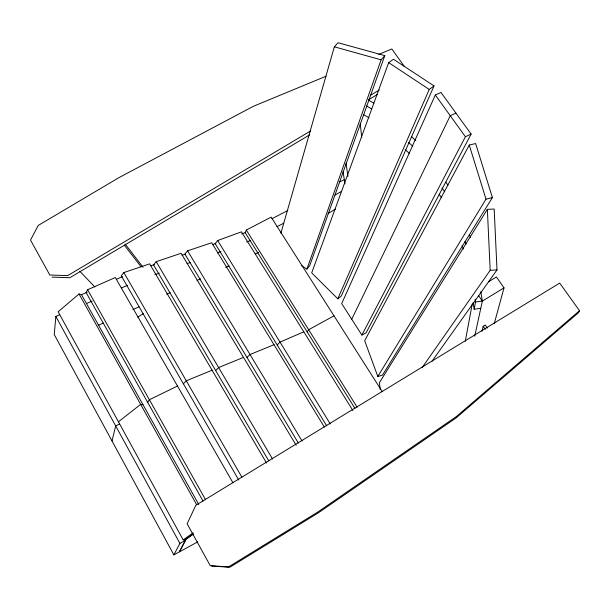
<?xml version="1.0" encoding="UTF-8"?>
<svg xmlns="http://www.w3.org/2000/svg" width="610" height="610" viewBox="0 0 610 610"><rect width="100%" height="100%" fill="white"/><g stroke="black" fill="none" stroke-linecap="round" stroke-linejoin="round"><path stroke-width="0.91" d="M59.749 314.653L55.853 316.468L54.259 334.57L173.865 554.894L179.317 551.859L185.539 540.3L179.904 543.426L173.865 554.894M465.285 341.303L472.216 304.07M480.787 308.325L474.153 309.209L475.571 301.981L475.106 299.182M474.755 336.163L482.35 301.065L480.81 291.786M481.984 331.283L483.181 326.258L485.255 324.993L487.352 328.05M112.019 440.969L115.686 425.933L119.644 423.92M494.237 323.651L504.02 287.874L496.41 276.971L488.412 281.835M280.897 233.203L334.349 46.81L338.07 42.746L384.811 55.632L309.689 265.693L306.899 269.094L301.386 265.602M306.899 269.094L381.113 59.841L384.811 55.632M388.7 62.632L311.695 272.876L337.795 298.786L341.333 295.949L434.023 85.926L393.473 59.246L388.7 62.632L429.234 89.449L434.023 85.926M241.636 233.943L245.189 232.639L246.303 230.046L271.16 217.129L382.295 391.719M337.795 298.786L429.234 89.449M435.319 94.985L341.691 303.589L361.875 335.05L366.038 332.907L471.118 134.093L441.007 92.461L435.319 94.985L465.407 136.731L361.875 335.05M351.734 319.236L450.256 115.709L455.952 113.124M232.883 482.67L115.336 277.527L87.604 289.719L86.155 292.625L203.008 501.039M469.258 145.035L364.681 340.7L377.811 376.477L382.462 375.15L492.384 197.579L475.655 143.548L469.258 145.035L485.987 199.165L377.811 376.477M579.5 310.696L456.478 416.493L317.734 512.095L228.567 566.911L210.252 565.676L187.133 523.792L195.825 505.286L559.698 283.086L579.5 310.696L578.41 312.716L456.196 417.835L318.382 512.812L229.81 567.254L211.617 566.034M307.226 332.008L308.652 329.713L333.998 315.835M431.971 361.295L497.005 269.917L494.184 209.047L487.352 209.36L379.351 382.76L380.243 389.348M147.658 402.31L149.397 399.733L177.502 386.016M422.135 367.609L490.188 270.306L487.352 209.36M266.509 462.975L149.663 263.871L123.86 272.548L121.253 275.781L238.731 480.001M352.908 410.553L241.468 231.846L217.663 240.531L215.139 243.642L326.731 425.856M296.17 445.277L181.117 253.287L156.206 261.667L153.545 264.877L268.766 460.847M324.398 427.107L211.67 242.749L187.605 250.84L184.891 254.027L298.359 443.028M183.389 383.797L186.286 380.792L212.082 370.239M277.199 344.978L280.005 342.088L303.81 331.825M215.681 370.552L218.624 367.563L243.497 357.384M247.012 357.498L250.001 354.517L274.012 344.696M198.761 504.493L81.595 294.821L79.041 293.974L58.141 311.771L183.183 539.903L185.402 539.606L193.012 534.177M118.439 421.777L140.651 404.377L143.014 404.727M193.5 533.857L185.928 539.286L179.462 551.859L197.823 541.81M183.183 539.903L193.111 532.812M475.571 301.981L482.35 301.065L504.02 287.874M137.707 317.078L143.327 313.708M328.088 213.515L335.401 209.123M310.581 130.959L67.718 275.613L49.799 275.003L30.5 240.05L38.262 225.425L119.118 177.533L253.363 106.308L326.106 76.197M370.278 95.404L379.267 90.051M309.689 134.833L69.845 277.725L52.033 277.115M368.623 99.72L377.628 94.352M334.981 195.055L341.569 191.38M276.993 226.699L283.688 223.207M271.93 218.746L287.806 210.488M339.739 181.864L344.002 179.805M465.407 136.731L471.118 134.093M98.218 325.374L103.418 323.01M132.904 309.606L138.973 306.845M166.721 294.226L170.19 292.647M197.068 280.425L200.537 278.846M225.685 267.409L229.154 265.83M255.163 254.004L258.632 252.426M86.925 303.338L92.11 301.035M121.512 287.966L127.566 285.282M81.969 294.47L87.146 292.19M116.518 279.25L122.564 276.582M378.688 54.42L391.833 48.983L404.354 66.444M217.335 252.875L220.889 251.556M246.654 241.995L250.207 240.675M212.318 244.671L215.871 243.367M154.864 274.683L159.332 273.143M187.026 263.634L190.602 262.407M150.739 265.823L154.315 264.618M182.009 255.262L185.585 254.05M485.987 199.165L492.384 197.579M490.188 270.306L497.005 269.917M334.349 46.81L381.113 59.841M369.012 100.398L373.922 103.235M366.503 105.934L371.444 108.793M363.316 114.489L369.058 117.837M411.582 136.693L415.807 140.536M408.608 142.45L412.802 146.278M405.162 149.557L409.341 153.384M79.857 271.32L94.885 286.974M124.265 245.06L141.085 266.784M125.218 244.091L143.03 267.233M445.841 182.176L447.969 185.204M441.998 187.964L444.675 191.784M439.116 194.254L441.282 197.358M478.583 295.591L482.35 301.065M483.181 326.258L485.27 329.324M246.303 230.046L357.102 407.167M245.167 232.654L354.944 408.395M217.663 240.531L330.269 423.965M187.605 250.84L302.087 441.053M156.206 261.667L272.548 459.04M123.86 272.548L241.895 477.218M87.604 289.719L205.57 499.742M79.041 293.974L196.672 504.745M55.853 316.468L179.904 543.426M469.38 234.667L470.462 237.305M464.995 241.545L466.063 244.168M462.052 245.624L463.47 249.101M473.093 302.712L474.153 309.209M343.041 171.631L344.97 183.839M346.022 163.274L347.974 176.42M360.197 123.342L361.73 137.524"/></g></svg>
